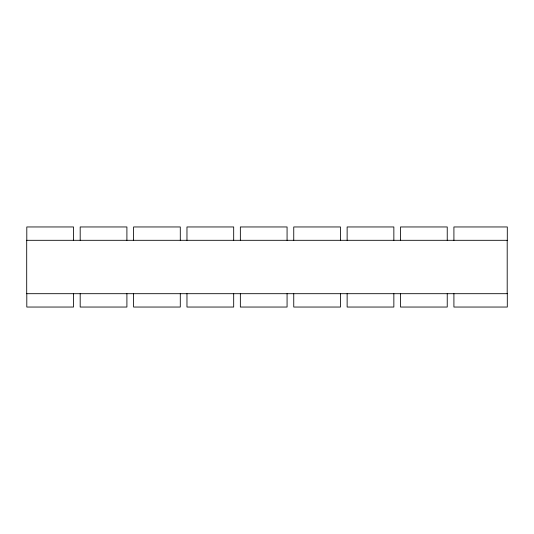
<?xml version="1.0" encoding="UTF-8"?>
<svg xmlns="http://www.w3.org/2000/svg" width="534" height="534" viewBox="0 0 534 534"><rect width="100%" height="100%" fill="white"/><g stroke="black" fill="none" stroke-linecap="round" stroke-linejoin="round"><path stroke-width="0.8" d="M507.2 240.307L507.2 293.693M453.913 240.307L453.913 226.957L507.3 226.957L507.3 240.307L26.7 240.307L26.7 293.693L507.3 293.693L507.3 307.043L453.913 307.043L453.913 293.693M447.238 240.307L447.238 226.957L400.52 226.957L400.52 240.307M447.238 293.693L447.238 307.043L400.52 307.043L400.52 293.693M393.852 240.307L393.852 226.957L347.133 226.957L347.133 240.307M393.852 293.693L393.852 307.043L347.133 307.043L347.133 293.693M340.458 240.307L340.458 226.957L293.747 226.957L293.747 240.307M340.458 293.693L340.458 307.043L293.747 307.043L293.747 293.693M287.072 240.307L287.072 226.957L240.353 226.957L240.353 240.307M287.072 293.693L287.072 307.043L240.353 307.043L240.353 293.693M233.685 240.307L233.685 226.957L186.967 226.957L186.967 240.307M233.685 293.693L233.685 307.043L186.967 307.043L186.967 293.693M180.292 240.307L180.292 226.957L133.58 226.957L133.58 240.307M180.292 293.693L180.292 307.043L133.58 307.043L133.58 293.693M126.905 240.307L126.905 226.957L80.187 226.957L80.187 240.307M126.905 293.693L126.905 307.043L80.187 307.043L80.187 293.693M73.518 240.307L73.518 226.957L26.8 226.957L26.8 240.307M73.518 293.693L73.518 307.043L26.8 307.043L26.8 293.693"/></g></svg>
